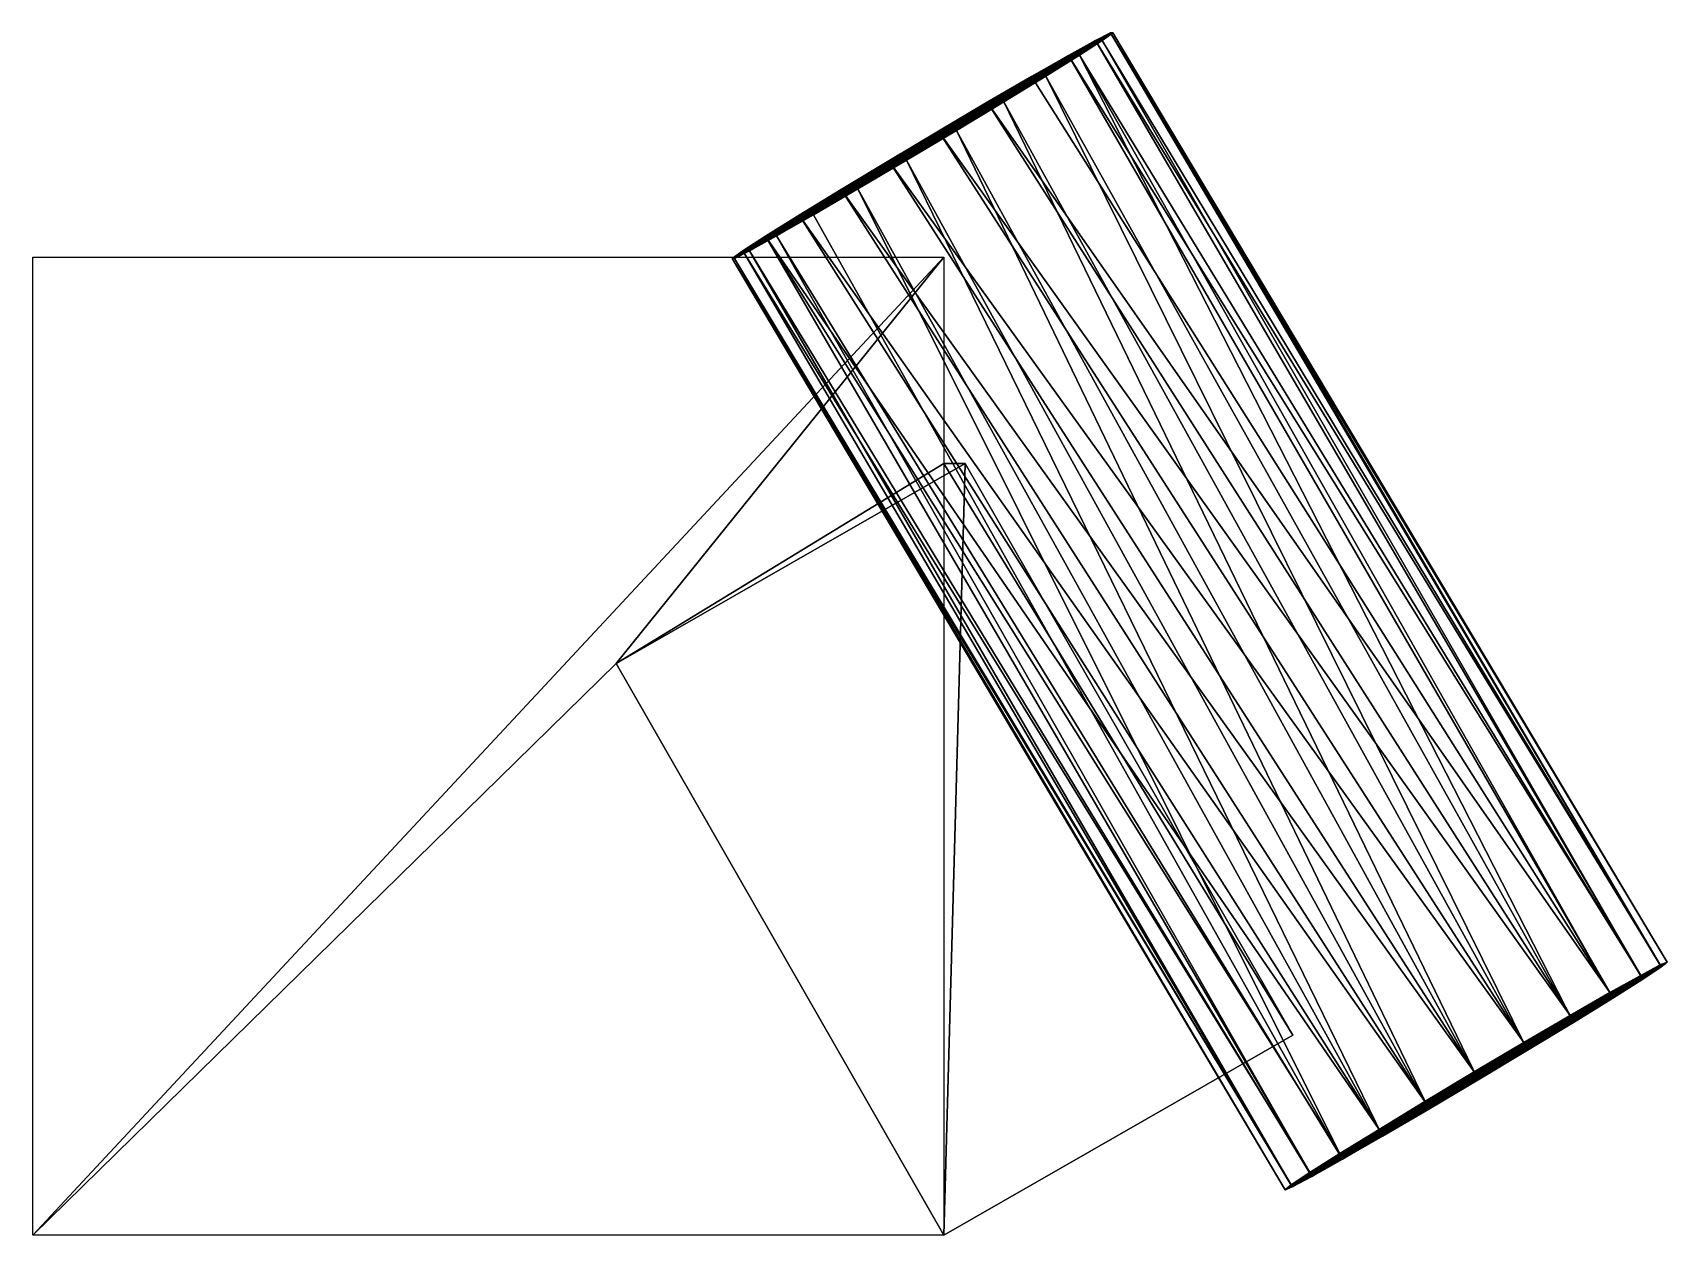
# Model space of a CAD drawing. Extents: x 0 to 568, y 0 to 417.
import ezdxf

# ---------------------------------------------------------------- set-up
doc = ezdxf.new("R2010")
doc.units = 0
doc.layers.get('0').update_dxf_attribs({"color": 13, "linetype": 'CONTINUOUS'})

msp = doc.modelspace()

# ---------------------------------------------------------------- linework, layer by layer
for p, q in [((371.54, 414.26, -31.79), (559.13, 88.41, -36.08)), ((371.54, 414.26, -31.79), (565.59, 92.69, -17.48)), ((374.41, 416.89, 7.97), (567.67, 94.39, 2.49)), ((374.41, 416.89, 7.97), (565.23, 93.39, 22.47)), ((375.22, 416.91, -12.16), (565.59, 92.69, -17.48)), ((375.22, 416.91, -12.16), (567.67, 94.39, 2.49)), ((359.79, 409.02, 44.31), (558.44, 89.78, 41.09)), ((359.79, 409.02, 44.31), (547.76, 83.78, 57.09)), ((363.59, 409.12, -49.58), (548.74, 81.85, -52.04)), ((363.59, 409.12, -49.58), (535.11, 73.45, -64.29)), ((363.59, 409.12, -49.58), (559.13, 88.41, -36.08)), ((369.15, 414.2, 27.23), (565.23, 93.39, 22.47)), ((369.15, 414.2, 27.23), (558.44, 89.78, 41.09)), ((346.99, 401.71, 58.05), (547.76, 83.78, 57.09)), ((351.94, 401.84, -64.32), (535.11, 73.45, -64.29)), ((351.94, 401.84, -64.32), (519.19, 63.79, -71.97)), ((331.6, 392.77, 67.5), (533.91, 75.82, 69.38)), ((547.76, 83.78, 57.09), (331.6, 392.77, 67.5)), ((337.37, 392.92, -75.01), (519.19, 63.79, -71.97)), ((337.37, 392.92, -75.01), (502.05, 53.52, -74.57)), ((314.69, 382.79, 72.02), (517.85, 66.43, 77.11)), ((533.91, 75.82, 69.38), (314.69, 382.79, 72.02)), ((320.88, 382.96, -80.9), (502.05, 53.52, -74.57)), ((320.88, 382.96, -80.9), (484.86, 43.34, -71.92)), ((297.4, 372.48, 71.31), (500.66, 56.25, 79.77)), ((517.85, 66.43, 77.11), (297.4, 372.48, 71.31)), ((303.59, 372.64, -81.62), (484.86, 43.34, -71.92)), ((303.59, 372.64, -81.62), (468.8, 33.95, -64.18)), ((280.9, 362.52, 65.41), (483.52, 45.99, 77.17)), ((500.66, 56.25, 79.77), (280.9, 362.52, 65.41)), ((286.67, 362.67, -77.09), (468.8, 33.95, -64.18)), ((286.67, 362.67, -77.09), (454.96, 25.99, -51.9)), ((266.33, 353.59, 54.73), (467.6, 36.32, 69.48)), ((483.52, 45.99, 77.17), (266.33, 353.59, 54.73)), ((271.29, 353.72, -67.64), (454.96, 25.99, -51.9)), ((254.68, 346.31, 39.99), (453.98, 27.93, 57.24)), ((467.6, 36.32, 69.48), (254.68, 346.31, 39.99)), ((254.68, 346.31, 39.99), (443.58, 21.36, 41.27)), ((258.48, 346.41, -53.91), (444.27, 20, -35.9)), ((258.48, 346.41, -53.91), (454.96, 25.99, -51.9)), ((246.74, 341.17, 22.2), (443.58, 21.36, 41.27)), ((246.74, 341.17, 22.2), (437.12, 17.09, 22.67)), ((249.13, 341.23, -36.83), (437.48, 16.38, -17.27)), ((249.13, 341.23, -36.83), (444.27, 20, -35.9)), ((0.25, -0.43), (0.25, 339.02)), ((0.25, 339.02), (316.48, 339.02)), ((243.05, 338.52, 2.57), (437.12, 17.09, 22.67)), ((243.05, 338.52, 2.57), (435.04, 15.39, 2.7)), ((243.87, 338.54, -17.56), (435.04, 15.39, 2.7)), ((243.87, 338.54, -17.56), (437.48, 16.38, -17.27)), ((316.48, 339.02), (316.48, 267.42)), ((202.79, 197.98), (323.98, 267.42, 61.31)), ((316.48, 267.42), (202.79, 197.98)), ((316.48, 267.42), (316.48, -0.43)), ((323.98, 267.42, 61.31), (316.48, 267.42)), ((437.67, 69.02, 61.31), (316.48, 267.42)), ((323.98, 267.42, 61.31), (437.67, 69.02, 61.31)), ((316.48, -0.43), (202.79, 197.98)), ((437.67, 69.02, 61.31), (316.48, -0.43)), ((316.48, -0.43), (0.25, -0.43))]:
    msp.add_line(p, q)
for points in [[(243.87, 338.54, -17.56), (243.05, 338.52, 2.57), (246.74, 341.17, 22.2), (254.68, 346.31, 39.99), (266.33, 353.59, 54.73), (280.9, 362.52, 65.41), (297.4, 372.48, 71.31), (314.69, 382.79, 72.02), (331.6, 392.77, 67.5), (346.99, 401.71, 58.05), (359.79, 409.02, 44.31), (369.15, 414.2, 27.23), (374.41, 416.89, 7.97), (375.22, 416.91, -12.16), (371.54, 414.26, -31.79), (363.59, 409.12, -49.58), (351.94, 401.84, -64.32), (337.37, 392.92, -75.01), (320.88, 382.96, -80.9), (303.59, 372.64, -81.62), (286.67, 362.67, -77.09), (271.29, 353.72, -67.64), (258.48, 346.41, -53.91), (249.13, 341.23, -36.83), (243.87, 338.54, -17.56)], [(435.04, 15.39, 2.7), (437.12, 17.09, 22.67), (443.58, 21.36, 41.27), (453.98, 27.93, 57.24), (467.6, 36.32, 69.48), (483.52, 45.99, 77.17), (500.66, 56.25, 79.77), (517.85, 66.43, 77.11), (533.91, 75.82, 69.38), (547.76, 83.78, 57.09), (558.44, 89.78, 41.09), (565.23, 93.39, 22.47), (567.67, 94.39, 2.49), (565.59, 92.69, -17.48), (559.13, 88.41, -36.08), (548.74, 81.85, -52.04), (535.11, 73.45, -64.29), (519.19, 63.79, -71.97), (502.05, 53.52, -74.57), (484.86, 43.34, -71.92), (468.8, 33.95, -64.18), (454.96, 25.99, -51.9), (444.27, 20, -35.9), (437.48, 16.38, -17.27), (435.04, 15.39, 2.7)]]:
    msp.add_polyline3d(points, close=True)

# ---------------------------------------------------------------- meshes
at = {"color": 174}
mesh = msp.add_polyface(dxfattribs=at)
corners = [(286.67, 362.67, -77.09), (320.88, 382.96, -80.9), (303.59, 372.64, -81.62), (337.37, 392.92, -75.01), (271.29, 353.72, -67.64), (351.94, 401.84, -64.32), (258.48, 346.41, -53.91), (363.59, 409.12, -49.58), (249.13, 341.23, -36.83), (371.54, 414.26, -31.79), (243.87, 338.54, -17.56), (375.22, 416.91, -12.16), (243.05, 338.52, 2.57), (374.41, 416.89, 7.97), (246.74, 341.17, 22.2), (369.15, 414.2, 27.23), (254.68, 346.31, 39.99), (359.79, 409.02, 44.31), (266.33, 353.59, 54.73), (346.99, 401.71, 58.05), (280.9, 362.52, 65.41), (331.6, 392.77, 67.5), (297.4, 372.48, 71.31), (314.69, 382.79, 72.02)]
mesh.append_faces([[corners[k] for k in face] for face in [(0, 1, 2), (21, 22, 23)]], dxfattribs={"vtx0": -1, "color": 174})
mesh.append_faces([[corners[k] for k in face] for face in [(1, 0, 3), (3, 4, 5), (5, 6, 7), (7, 8, 9), (9, 10, 11), (11, 12, 13), (13, 14, 15), (15, 16, 17), (17, 18, 19), (19, 20, 21)]], dxfattribs={"vtx0": -1, "vtx1": -1, "color": 174})
mesh.append_faces([[corners[k] for k in face] for face in [(3, 0, 4), (5, 4, 6), (7, 6, 8), (9, 8, 10), (11, 10, 12), (13, 12, 14), (15, 14, 16), (17, 16, 18), (19, 18, 20), (21, 20, 22)]], dxfattribs={"vtx0": -1, "vtx2": -1, "color": 174})
mesh = msp.add_polyface(dxfattribs=at)
corners = [(371.54, 414.26, -31.79), (559.13, 88.41, -36.08), (363.59, 409.12, -49.58)]
mesh.append_faces([[corners[k] for k in face] for face in [(0, 1, 2)]], dxfattribs={"color": 174})
mesh = msp.add_polyface(dxfattribs=at)
corners = [(374.41, 416.89, 7.97), (369.15, 414.2, 27.23), (565.23, 93.39, 22.47)]
mesh.append_faces([[corners[k] for k in face] for face in [(0, 1, 2)]], dxfattribs={"color": 174})
mesh = msp.add_polyface(dxfattribs=at)
corners = [(375.22, 416.91, -12.16), (565.59, 92.69, -17.48), (371.54, 414.26, -31.79)]
mesh.append_faces([[corners[k] for k in face] for face in [(0, 1, 2)]], dxfattribs={"color": 174})
mesh = msp.add_polyface(dxfattribs=at)
corners = [(371.54, 414.26, -31.79), (565.59, 92.69, -17.48), (559.13, 88.41, -36.08)]
mesh.append_faces([[corners[k] for k in face] for face in [(0, 1, 2)]], dxfattribs={"color": 174})
mesh = msp.add_polyface(dxfattribs=at)
corners = [(375.22, 416.91, -12.16), (374.41, 416.89, 7.97), (567.67, 94.39, 2.49)]
mesh.append_faces([[corners[k] for k in face] for face in [(0, 1, 2)]], dxfattribs={"color": 174})
mesh = msp.add_polyface(dxfattribs=at)
corners = [(374.41, 416.89, 7.97), (565.23, 93.39, 22.47), (567.67, 94.39, 2.49)]
mesh.append_faces([[corners[k] for k in face] for face in [(0, 1, 2)]], dxfattribs={"color": 174})
mesh = msp.add_polyface(dxfattribs=at)
corners = [(375.22, 416.91, -12.16), (567.67, 94.39, 2.49), (565.59, 92.69, -17.48)]
mesh.append_faces([[corners[k] for k in face] for face in [(0, 1, 2)]], dxfattribs={"color": 174})
mesh = msp.add_polyface(dxfattribs=at)
corners = [(547.76, 83.78, 57.09), (359.79, 409.02, 44.31), (346.99, 401.71, 58.05)]
mesh.append_faces([[corners[k] for k in face] for face in [(0, 1, 2)]], dxfattribs={"color": 174})
mesh = msp.add_polyface(dxfattribs=at)
corners = [(535.11, 73.45, -64.29), (351.94, 401.84, -64.32), (363.59, 409.12, -49.58)]
mesh.append_faces([[corners[k] for k in face] for face in [(0, 1, 2)]], dxfattribs={"color": 174})
mesh = msp.add_polyface(dxfattribs=at)
corners = [(369.15, 414.2, 27.23), (359.79, 409.02, 44.31), (558.44, 89.78, 41.09)]
mesh.append_faces([[corners[k] for k in face] for face in [(0, 1, 2)]], dxfattribs={"color": 174})
mesh = msp.add_polyface(dxfattribs=at)
corners = [(359.79, 409.02, 44.31), (547.76, 83.78, 57.09), (558.44, 89.78, 41.09)]
mesh.append_faces([[corners[k] for k in face] for face in [(0, 1, 2)]], dxfattribs={"color": 174})
mesh = msp.add_polyface(dxfattribs=at)
corners = [(548.74, 81.85, -52.04), (535.11, 73.45, -64.29), (363.59, 409.12, -49.58)]
mesh.append_faces([[corners[k] for k in face] for face in [(0, 1, 2)]], dxfattribs={"color": 174})
mesh = msp.add_polyface(dxfattribs=at)
corners = [(363.59, 409.12, -49.58), (559.13, 88.41, -36.08), (548.74, 81.85, -52.04)]
mesh.append_faces([[corners[k] for k in face] for face in [(0, 1, 2)]], dxfattribs={"color": 174})
mesh = msp.add_polyface(dxfattribs=at)
corners = [(369.15, 414.2, 27.23), (558.44, 89.78, 41.09), (565.23, 93.39, 22.47)]
mesh.append_faces([[corners[k] for k in face] for face in [(0, 1, 2)]], dxfattribs={"color": 174})
mesh = msp.add_polyface(dxfattribs=at)
corners = [(547.76, 83.78, 57.09), (346.99, 401.71, 58.05), (331.6, 392.77, 67.5)]
mesh.append_faces([[corners[k] for k in face] for face in [(0, 1, 2)]], dxfattribs={"color": 174})
mesh = msp.add_polyface(dxfattribs=at)
corners = [(519.19, 63.79, -71.97), (337.37, 392.92, -75.01), (351.94, 401.84, -64.32)]
mesh.append_faces([[corners[k] for k in face] for face in [(0, 1, 2)]], dxfattribs={"color": 174})
mesh = msp.add_polyface(dxfattribs=at)
corners = [(535.11, 73.45, -64.29), (519.19, 63.79, -71.97), (351.94, 401.84, -64.32)]
mesh.append_faces([[corners[k] for k in face] for face in [(0, 1, 2)]], dxfattribs={"color": 174})
mesh = msp.add_polyface(dxfattribs=at)
corners = [(533.91, 75.82, 69.38), (331.6, 392.77, 67.5), (314.69, 382.79, 72.02)]
mesh.append_faces([[corners[k] for k in face] for face in [(0, 1, 2)]], dxfattribs={"color": 174})
mesh = msp.add_polyface(dxfattribs=at)
corners = [(502.05, 53.52, -74.57), (320.88, 382.96, -80.9), (337.37, 392.92, -75.01)]
mesh.append_faces([[corners[k] for k in face] for face in [(0, 1, 2)]], dxfattribs={"color": 174})
mesh = msp.add_polyface(dxfattribs=at)
corners = [(547.76, 83.78, 57.09), (331.6, 392.77, 67.5), (533.91, 75.82, 69.38)]
mesh.append_faces([[corners[k] for k in face] for face in [(0, 1, 2)]], dxfattribs={"color": 174})
mesh = msp.add_polyface(dxfattribs=at)
corners = [(519.19, 63.79, -71.97), (502.05, 53.52, -74.57), (337.37, 392.92, -75.01)]
mesh.append_faces([[corners[k] for k in face] for face in [(0, 1, 2)]], dxfattribs={"color": 174})
mesh = msp.add_polyface(dxfattribs=at)
corners = [(517.85, 66.43, 77.11), (314.69, 382.79, 72.02), (297.4, 372.48, 71.31)]
mesh.append_faces([[corners[k] for k in face] for face in [(0, 1, 2)]], dxfattribs={"color": 174})
mesh = msp.add_polyface(dxfattribs=at)
corners = [(484.86, 43.34, -71.92), (303.59, 372.64, -81.62), (320.88, 382.96, -80.9)]
mesh.append_faces([[corners[k] for k in face] for face in [(0, 1, 2)]], dxfattribs={"color": 174})
mesh = msp.add_polyface(dxfattribs=at)
corners = [(533.91, 75.82, 69.38), (314.69, 382.79, 72.02), (517.85, 66.43, 77.11)]
mesh.append_faces([[corners[k] for k in face] for face in [(0, 1, 2)]], dxfattribs={"color": 174})
mesh = msp.add_polyface(dxfattribs=at)
corners = [(502.05, 53.52, -74.57), (484.86, 43.34, -71.92), (320.88, 382.96, -80.9)]
mesh.append_faces([[corners[k] for k in face] for face in [(0, 1, 2)]], dxfattribs={"color": 174})
mesh = msp.add_polyface(dxfattribs=at)
corners = [(500.66, 56.25, 79.77), (297.4, 372.48, 71.31), (280.9, 362.52, 65.41)]
mesh.append_faces([[corners[k] for k in face] for face in [(0, 1, 2)]], dxfattribs={"color": 174})
mesh = msp.add_polyface(dxfattribs=at)
corners = [(468.8, 33.95, -64.18), (286.67, 362.67, -77.09), (303.59, 372.64, -81.62)]
mesh.append_faces([[corners[k] for k in face] for face in [(0, 1, 2)]], dxfattribs={"color": 174})
mesh = msp.add_polyface(dxfattribs=at)
corners = [(517.85, 66.43, 77.11), (297.4, 372.48, 71.31), (500.66, 56.25, 79.77)]
mesh.append_faces([[corners[k] for k in face] for face in [(0, 1, 2)]], dxfattribs={"color": 174})
mesh = msp.add_polyface(dxfattribs=at)
corners = [(484.86, 43.34, -71.92), (468.8, 33.95, -64.18), (303.59, 372.64, -81.62)]
mesh.append_faces([[corners[k] for k in face] for face in [(0, 1, 2)]], dxfattribs={"color": 174})
mesh = msp.add_polyface(dxfattribs=at)
corners = [(483.52, 45.99, 77.17), (280.9, 362.52, 65.41), (266.33, 353.59, 54.73)]
mesh.append_faces([[corners[k] for k in face] for face in [(0, 1, 2)]], dxfattribs={"color": 174})
mesh = msp.add_polyface(dxfattribs=at)
corners = [(454.96, 25.99, -51.9), (271.29, 353.72, -67.64), (286.67, 362.67, -77.09)]
mesh.append_faces([[corners[k] for k in face] for face in [(0, 1, 2)]], dxfattribs={"color": 174})
mesh = msp.add_polyface(dxfattribs=at)
corners = [(500.66, 56.25, 79.77), (280.9, 362.52, 65.41), (483.52, 45.99, 77.17)]
mesh.append_faces([[corners[k] for k in face] for face in [(0, 1, 2)]], dxfattribs={"color": 174})
mesh = msp.add_polyface(dxfattribs=at)
corners = [(468.8, 33.95, -64.18), (454.96, 25.99, -51.9), (286.67, 362.67, -77.09)]
mesh.append_faces([[corners[k] for k in face] for face in [(0, 1, 2)]], dxfattribs={"color": 174})
mesh = msp.add_polyface(dxfattribs=at)
corners = [(467.6, 36.32, 69.48), (266.33, 353.59, 54.73), (254.68, 346.31, 39.99)]
mesh.append_faces([[corners[k] for k in face] for face in [(0, 1, 2)]], dxfattribs={"color": 174})
mesh = msp.add_polyface(dxfattribs=at)
corners = [(454.96, 25.99, -51.9), (258.48, 346.41, -53.91), (271.29, 353.72, -67.64)]
mesh.append_faces([[corners[k] for k in face] for face in [(0, 1, 2)]], dxfattribs={"color": 174})
mesh = msp.add_polyface(dxfattribs=at)
corners = [(483.52, 45.99, 77.17), (266.33, 353.59, 54.73), (467.6, 36.32, 69.48)]
mesh.append_faces([[corners[k] for k in face] for face in [(0, 1, 2)]], dxfattribs={"color": 174})
mesh = msp.add_polyface(dxfattribs=at)
corners = [(254.68, 346.31, 39.99), (246.74, 341.17, 22.2), (443.58, 21.36, 41.27)]
mesh.append_faces([[corners[k] for k in face] for face in [(0, 1, 2)]], dxfattribs={"color": 174})
mesh = msp.add_polyface(dxfattribs=at)
corners = [(258.48, 346.41, -53.91), (444.27, 20, -35.9), (249.13, 341.23, -36.83)]
mesh.append_faces([[corners[k] for k in face] for face in [(0, 1, 2)]], dxfattribs={"color": 174})
mesh = msp.add_polyface(dxfattribs=at)
corners = [(467.6, 36.32, 69.48), (254.68, 346.31, 39.99), (453.98, 27.93, 57.24)]
mesh.append_faces([[corners[k] for k in face] for face in [(0, 1, 2)]], dxfattribs={"color": 174})
mesh = msp.add_polyface(dxfattribs=at)
corners = [(254.68, 346.31, 39.99), (443.58, 21.36, 41.27), (453.98, 27.93, 57.24)]
mesh.append_faces([[corners[k] for k in face] for face in [(0, 1, 2)]], dxfattribs={"color": 174})
mesh = msp.add_polyface(dxfattribs=at)
corners = [(258.48, 346.41, -53.91), (454.96, 25.99, -51.9), (444.27, 20, -35.9)]
mesh.append_faces([[corners[k] for k in face] for face in [(0, 1, 2)]], dxfattribs={"color": 174})
mesh = msp.add_polyface(dxfattribs=at)
corners = [(246.74, 341.17, 22.2), (243.05, 338.52, 2.57), (437.12, 17.09, 22.67)]
mesh.append_faces([[corners[k] for k in face] for face in [(0, 1, 2)]], dxfattribs={"color": 174})
mesh = msp.add_polyface(dxfattribs=at)
corners = [(249.13, 341.23, -36.83), (437.48, 16.38, -17.27), (243.87, 338.54, -17.56)]
mesh.append_faces([[corners[k] for k in face] for face in [(0, 1, 2)]], dxfattribs={"color": 174})
mesh = msp.add_polyface(dxfattribs=at)
corners = [(246.74, 341.17, 22.2), (437.12, 17.09, 22.67), (443.58, 21.36, 41.27)]
mesh.append_faces([[corners[k] for k in face] for face in [(0, 1, 2)]], dxfattribs={"color": 174})
mesh = msp.add_polyface(dxfattribs=at)
corners = [(249.13, 341.23, -36.83), (444.27, 20, -35.9), (437.48, 16.38, -17.27)]
mesh.append_faces([[corners[k] for k in face] for face in [(0, 1, 2)]], dxfattribs={"color": 174})
mesh = msp.add_polyface()
corners = [(316.48, 339.02), (0.25, -0.43), (0.25, 339.02), (202.79, 197.98), (316.48, 267.42), (316.48, -0.43)]
mesh.append_faces([[corners[k] for k in face] for face in [(0, 1, 2), (3, 0, 4)]], dxfattribs={"vtx0": -1})
mesh.append_faces([[corners[k] for k in face] for face in [(1, 0, 3)]], dxfattribs={"vtx0": -1, "vtx1": -1, "vtx2": -1})
mesh.append_faces([[corners[k] for k in face] for face in [(5, 1, 3)]], dxfattribs={"vtx1": -1})
mesh = msp.add_polyface(dxfattribs=at)
corners = [(243.87, 338.54, -17.56), (435.04, 15.39, 2.7), (243.05, 338.52, 2.57)]
mesh.append_faces([[corners[k] for k in face] for face in [(0, 1, 2)]], dxfattribs={"color": 174})
mesh = msp.add_polyface(dxfattribs=at)
corners = [(243.05, 338.52, 2.57), (435.04, 15.39, 2.7), (437.12, 17.09, 22.67)]
mesh.append_faces([[corners[k] for k in face] for face in [(0, 1, 2)]], dxfattribs={"color": 174})
mesh = msp.add_polyface(dxfattribs=at)
corners = [(243.87, 338.54, -17.56), (437.48, 16.38, -17.27), (435.04, 15.39, 2.7)]
mesh.append_faces([[corners[k] for k in face] for face in [(0, 1, 2)]], dxfattribs={"color": 174})
mesh = msp.add_polyface()
corners = [(323.98, 267.42, 61.31), (316.48, -0.43), (202.79, 197.98), (437.67, 69.02, 61.31)]
mesh.append_faces([[corners[k] for k in face] for face in [(0, 1, 2), (1, 0, 3)]], dxfattribs={"vtx0": -1})
mesh = msp.add_polyface()
corners = [(316.48, -0.43), (202.79, 197.98), (316.48, 267.42)]
mesh.append_faces([[corners[k] for k in face] for face in [(0, 1, 2)]])
mesh = msp.add_polyface()
corners = [(323.98, 267.42, 61.31), (202.79, 197.98), (316.48, 267.42)]
mesh.append_faces([[corners[k] for k in face] for face in [(0, 1, 2)]])
mesh = msp.add_polyface()
corners = [(437.67, 69.02, 61.31), (316.48, 267.42), (316.48, -0.43)]
mesh.append_faces([[corners[k] for k in face] for face in [(0, 1, 2)]])
mesh = msp.add_polyface()
corners = [(316.48, 267.42), (437.67, 69.02, 61.31), (323.98, 267.42, 61.31)]
mesh.append_faces([[corners[k] for k in face] for face in [(0, 1, 2)]])
mesh = msp.add_polyface(dxfattribs=at)
corners = [(519.19, 63.79, -71.97), (484.86, 43.34, -71.92), (502.05, 53.52, -74.57), (535.11, 73.45, -64.29), (468.8, 33.95, -64.18), (548.74, 81.85, -52.04), (454.96, 25.99, -51.9), (559.13, 88.41, -36.08), (444.27, 20, -35.9), (565.59, 92.69, -17.48), (437.48, 16.38, -17.27), (567.67, 94.39, 2.49), (435.04, 15.39, 2.7), (565.23, 93.39, 22.47), (437.12, 17.09, 22.67), (558.44, 89.78, 41.09), (443.58, 21.36, 41.27), (547.76, 83.78, 57.09), (453.98, 27.93, 57.24), (533.91, 75.82, 69.38), (467.6, 36.32, 69.48), (517.85, 66.43, 77.11), (483.52, 45.99, 77.17), (500.66, 56.25, 79.77)]
mesh.append_faces([[corners[k] for k in face] for face in [(0, 1, 2), (22, 21, 23)]], dxfattribs={"vtx0": -1, "color": 174})
mesh.append_faces([[corners[k] for k in face] for face in [(1, 3, 4), (4, 5, 6), (6, 7, 8), (8, 9, 10), (10, 11, 12), (12, 13, 14), (14, 15, 16), (16, 17, 18), (18, 19, 20), (20, 21, 22)]], dxfattribs={"vtx0": -1, "vtx1": -1, "color": 174})
mesh.append_faces([[corners[k] for k in face] for face in [(1, 0, 3), (4, 3, 5), (6, 5, 7), (8, 7, 9), (10, 9, 11), (12, 11, 13), (14, 13, 15), (16, 15, 17), (18, 17, 19), (20, 19, 21)]], dxfattribs={"vtx0": -1, "vtx2": -1, "color": 174})

doc.saveas('drawing.dxf')
